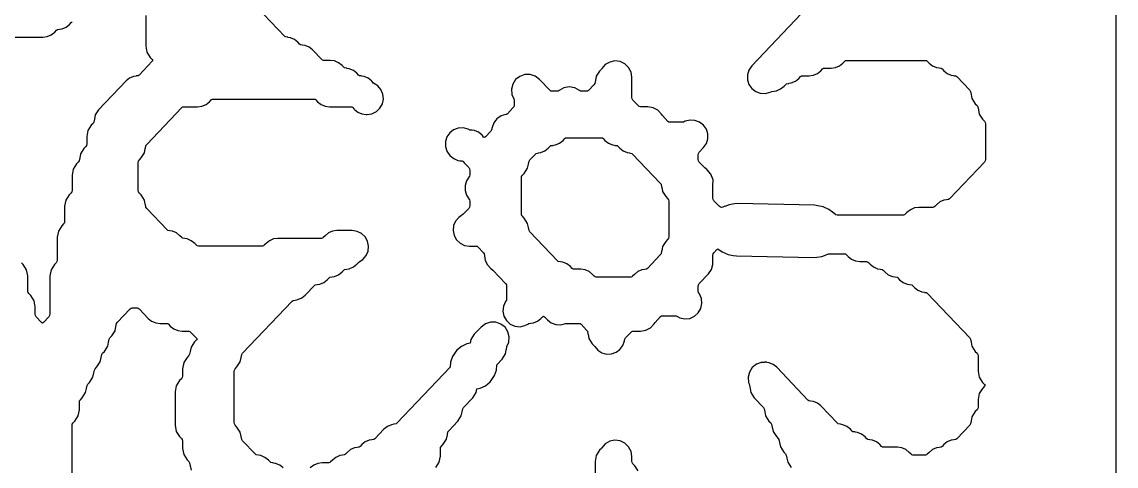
# Model space of a CAD drawing. Header units: millimetres. Extents: x 10 to 410, y 18 to 283.
# Drawn here: x 177.76 to 211.27, y 232.57 to 246.16 of the extents above; entities that cross this region are included whole.
import ezdxf

# ---------------------------------------------------------------- set-up
doc = ezdxf.new("R2010")
doc.units = ezdxf.units.MM
doc.layers.add('CUT', color=1, linetype='Continuous')

msp = doc.modelspace()

# ---------------------------------------------------------------- linework, layer by layer
at = {"layer": 'CUT'}
for points in [[(169.134, 160), (190.134, 160), (190.134, 157), (198.134, 157), (198.134, 160), (211.2679, 160), (211.2679, 280), (198.134, 280), (198.134, 283), (190.134, 283), (190.134, 280), (169.134, 280), (169.134, 283), (161.134, 283), (161.134, 280), (148, 280), (148, 160), (161.134, 160), (161.134, 157), (169.134, 157)], [(196.0666, 242.2946), (196.1716, 242.2106), (196.2953, 242.1576), (196.3731, 242.1471), (196.3727, 242.1441), (196.4381, 242.1352), (196.4632, 242.1151), (197.3094, 241.2269), (197.3337, 241.189), (197.3513, 241.0978), (197.3533, 241.0982), (197.3781, 240.9699), (197.4803, 240.8108), (197.5349, 240.7534), (197.5593, 240.7154), (197.5679, 240.6711), (197.5679, 239.5826), (197.5593, 239.5383), (197.5349, 239.5003), (197.4803, 239.4429), (197.3781, 239.2838), (197.3533, 239.1555), (197.3513, 239.1559), (197.3337, 239.0647), (197.3094, 239.0268), (196.9144, 238.6122), (196.8893, 238.5921), (196.8238, 238.5832), (196.8243, 238.5802), (196.7465, 238.5696), (196.6228, 238.5167), (196.5178, 238.4326), (196.4632, 238.3754), (196.4381, 238.3553), (196.4062, 238.351), (195.3458, 238.351), (195.3139, 238.3553), (195.2887, 238.3754), (195.2342, 238.4326), (195.1292, 238.5167), (195.0055, 238.5696), (194.8722, 238.5877), (194.6691, 238.5877), (194.6371, 238.5921), (194.612, 238.6122), (194.5575, 238.6694), (194.4524, 238.7534), (194.3288, 238.8064), (194.251, 238.817), (194.2514, 238.82), (194.186, 238.8289), (194.1608, 238.849), (193.3147, 239.7371), (193.2903, 239.7751), (193.2727, 239.8662), (193.2707, 239.8659), (193.246, 239.9941), (193.1438, 240.1533), (193.0891, 240.2107), (193.0647, 240.2487), (193.0562, 240.293), (193.0562, 241.3815), (193.0647, 241.4258), (193.0891, 241.4637), (193.1438, 241.5211), (193.246, 241.6803), (193.2707, 241.8086), (193.2727, 241.8082), (193.2903, 241.8993), (193.3147, 241.9373), (193.4841, 242.1151), (193.5092, 242.1352), (193.5746, 242.1441), (193.5742, 242.1471), (193.652, 242.1576), (193.7757, 242.2106), (193.8807, 242.2946), (193.9352, 242.3519), (193.9604, 242.372), (194.0258, 242.3809), (194.0254, 242.3839), (194.1032, 242.3944), (194.2268, 242.4474), (194.3319, 242.5314), (194.3864, 242.5886), (194.4115, 242.6088), (194.4435, 242.6131), (195.5038, 242.6131), (195.5358, 242.6088), (195.5609, 242.5886), (195.6154, 242.5314), (195.7205, 242.4474), (195.8441, 242.3944), (195.9219, 242.3839), (195.9215, 242.3809), (195.9869, 242.372), (196.0121, 242.3519)]]:
    msp.add_lwpolyline(points, close=True, dxfattribs=at)
for points in [[(185.7597, 232.513), (185.6547, 232.597), (185.531, 232.65), (185.4532, 232.6605), (185.4536, 232.6635), (185.3882, 232.6724), (185.363, 232.6925), (185.3085, 232.7497), (185.2035, 232.8338), (185.0798, 232.8868), (185.002, 232.8973), (185.0025, 232.9003), (184.937, 232.9092), (184.9119, 232.9293), (184.5169, 233.3439), (184.4926, 233.3818), (184.475, 233.473), (184.473, 233.4726), (184.4482, 233.6009), (184.346, 233.7601), (184.2913, 233.8175), (184.267, 233.8554), (184.2584, 233.8997), (184.2584, 235.4618), (184.267, 235.5061), (184.2913, 235.5441), (184.346, 235.6015), (184.4482, 235.7606), (184.473, 235.8889), (184.475, 235.8885), (184.4926, 235.9797), (184.5169, 236.0176), (186.0398, 237.6161), (186.065, 237.6363), (186.1304, 237.6451), (186.13, 237.6481), (186.2078, 237.6587), (186.3314, 237.7117), (186.4365, 237.7957), (186.7165, 238.0897), (186.7417, 238.1098), (186.8071, 238.1187), (186.8067, 238.1217), (186.8845, 238.1323), (187.0082, 238.1852), (187.1132, 238.2693), (187.1677, 238.3265), (187.1929, 238.3466), (187.2583, 238.3555), (187.2579, 238.3585), (187.3357, 238.369), (187.4593, 238.422), (187.5644, 238.5061), (187.6189, 238.5633), (187.644, 238.5834), (187.7095, 238.5923), (187.709, 238.5953), (187.7868, 238.6058), (187.9105, 238.6588), (188.0155, 238.7429), (188.0701, 238.8001), (188.1174, 238.838), (188.2044, 238.8921), (188.3031, 239.007), (188.3629, 239.1462), (188.3783, 239.2968), (188.3479, 239.4452), (188.2744, 239.5776), (188.1646, 239.682), (188.0286, 239.7487), (187.8789, 239.7717), (187.4053, 239.7717), (187.272, 239.7536), (187.1483, 239.7006), (187.0432, 239.6166), (186.9887, 239.5593), (186.9636, 239.5392), (186.9317, 239.5349), (185.6006, 239.5349), (185.4673, 239.5168), (185.3436, 239.4638), (185.2386, 239.3798), (185.1841, 239.3226), (185.1589, 239.3024), (185.127, 239.2981), (183.1643, 239.2981), (183.1324, 239.3024), (183.1072, 239.3226), (183.0527, 239.3798), (182.9477, 239.4638), (182.824, 239.5168), (182.7462, 239.5273), (182.7466, 239.5303), (182.6812, 239.5392), (182.656, 239.5593), (182.6015, 239.6166), (182.4965, 239.7006), (182.3728, 239.7536), (182.295, 239.7641), (182.2954, 239.7671), (182.23, 239.776), (182.2049, 239.7961), (181.5843, 240.4475), (181.56, 240.4854), (181.5424, 240.5766), (181.5404, 240.5762), (181.5157, 240.7045), (181.4134, 240.8637), (181.3588, 240.9211), (181.3344, 240.959), (181.3259, 241.0033), (181.3259, 241.855), (181.3344, 241.8993), (181.3588, 241.9373), (181.4134, 241.9947), (181.5157, 242.1538), (181.5404, 242.2821), (181.5424, 242.2817), (181.56, 242.3729), (181.5843, 242.4109), (182.656, 243.5358), (182.6812, 243.5559), (182.7131, 243.5603), (183.1419, 243.5603), (183.2752, 243.5784), (183.3988, 243.6313), (183.5039, 243.7154), (183.5584, 243.7726), (183.5835, 243.7927), (183.6155, 243.797), (186.7061, 243.797), (186.738, 243.7927), (186.7632, 243.7726), (186.8177, 243.7154), (186.9227, 243.6313), (187.0464, 243.5784), (187.1797, 243.5603), (187.8639, 243.5603), (187.8801, 243.55), (187.8965, 243.543), (187.9301, 243.4949), (187.9456, 243.4786), (188.0506, 243.3945), (188.1743, 243.3416), (188.3076, 243.3235), (188.3301, 243.3235), (188.4798, 243.3464), (188.6158, 243.4131), (188.7255, 243.5175), (188.799, 243.6499), (188.8295, 243.7983), (188.8141, 243.949), (188.7543, 244.0881), (188.6556, 244.203), (188.527, 244.2831), (188.5158, 244.2879), (188.4822, 244.336), (188.4667, 244.3523), (188.3617, 244.4363), (188.238, 244.4893), (188.1602, 244.4999), (188.1606, 244.5029), (188.1443, 244.5051), (188.1253, 244.5046), (188.1047, 244.5074), (188.1006, 244.5074), (188.0701, 244.5319), (188.0155, 244.5891), (187.9105, 244.6731), (187.7868, 244.7261), (187.709, 244.7366), (187.7095, 244.7396), (187.644, 244.7485), (187.6189, 244.7686), (187.5644, 244.8259), (187.4593, 244.9099), (187.3357, 244.9629), (187.2024, 244.981), (186.9992, 244.981), (186.9673, 244.9853), (186.9421, 245.0054), (186.662, 245.2994), (186.557, 245.3835), (186.4333, 245.4364), (186.3555, 245.447), (186.356, 245.45), (186.2905, 245.4589), (186.2654, 245.479), (186.2109, 245.5362), (186.1058, 245.6203), (185.9822, 245.6732), (185.9044, 245.6838), (185.9048, 245.6868), (185.8394, 245.6957), (185.8142, 245.7158), (184.7425, 246.8407)], [(181.5514, 246.354), (181.5514, 245.4178), (181.5872, 245.2321), (181.6894, 245.0729), (181.7507, 245.0086), (181.77, 244.981), (181.7507, 244.9534), (181.3492, 244.5319), (181.324, 244.5117), (181.2586, 244.5029), (181.259, 244.4999), (181.1812, 244.4893), (181.0575, 244.4363), (180.9525, 244.3523), (180.1103, 243.4683), (180.0081, 243.3092), (179.9834, 243.1809), (179.9814, 243.1813), (179.9638, 243.0901), (179.9394, 243.0521), (179.8848, 242.9947), (179.7825, 242.8356), (179.7468, 242.6498), (179.7468, 242.424), (179.7382, 242.3797), (179.7139, 242.3418), (179.6592, 242.2844), (179.557, 242.1252), (179.5322, 241.9969), (179.5302, 241.9973), (179.5126, 241.9062), (179.4883, 241.8682), (179.4336, 241.8108), (179.3314, 241.6516), (179.2956, 241.4659), (179.2956, 241.0033), (179.2871, 240.959), (179.2627, 240.9211), (179.208, 240.8637), (179.1058, 240.7045), (179.07, 240.5188), (179.07, 240.0562), (179.0615, 240.0119), (179.0371, 239.9739), (178.9824, 239.9165), (178.8802, 239.7574), (178.8444, 239.5716), (178.8444, 238.8722), (178.8359, 238.8279), (178.8115, 238.79), (178.7568, 238.7326), (178.6546, 238.5734), (178.6188, 238.3877), (178.6188, 237.2147), (178.6103, 237.1704), (178.5859, 237.1325), (178.4212, 236.9596), (178.3933, 236.9384), (178.3653, 236.9596), (178.2006, 237.1325), (178.1762, 237.1704), (178.1677, 237.2147), (178.1677, 237.4405), (178.1319, 237.6263), (178.0297, 237.7854), (177.975, 237.8428), (177.9506, 237.8808), (177.9421, 237.9251), (177.9421, 238.3877), (177.9063, 238.5734), (177.8041, 238.7326), (177.7494, 238.79)], [(201.821, 246.6039), (200.1116, 244.8096), (200.0249, 244.6853), (199.9794, 244.5409), (199.9793, 244.3894), (200.0245, 244.2449), (200.1109, 244.1205), (200.2306, 244.0277), (200.3726, 243.975), (200.5239, 243.9672), (200.6705, 244.0051), (200.7273, 244.0294), (200.7933, 244.0384), (200.7929, 244.0414), (200.8707, 244.0519), (200.9943, 244.1049), (201.0994, 244.1889), (201.1539, 244.2462), (201.1791, 244.2663), (201.2445, 244.2752), (201.2441, 244.2781), (201.3218, 244.2887), (201.4455, 244.3417), (201.5506, 244.4257), (201.6051, 244.4829), (201.6302, 244.5031), (201.6621, 244.5074), (201.8653, 244.5074), (201.9986, 244.5255), (202.1223, 244.5785), (202.2273, 244.6625), (202.2818, 244.7197), (202.307, 244.7399), (202.3389, 244.7442), (202.542, 244.7442), (202.6753, 244.7623), (202.799, 244.8153), (202.9041, 244.8993), (202.9586, 244.9565), (202.9837, 244.9766), (203.0156, 244.981), (205.4295, 244.981), (205.4614, 244.9766), (205.4866, 244.9565), (205.5411, 244.8993), (205.6461, 244.8153), (205.7698, 244.7623), (205.8476, 244.7517), (205.8472, 244.7487), (205.9126, 244.7399), (205.9378, 244.7197), (205.9923, 244.6625), (206.0973, 244.5785), (206.221, 244.5255), (206.2988, 244.5149), (206.2984, 244.5119), (206.3638, 244.5031), (206.3889, 244.4829), (206.7839, 244.0684), (206.8082, 244.0304), (206.8258, 243.9393), (206.8278, 243.9396), (206.8526, 243.8114), (206.9548, 243.6522), (207.0095, 243.5948), (207.0338, 243.5568), (207.0514, 243.4657), (207.0534, 243.4661), (207.0781, 243.3378), (207.1804, 243.1786), (207.235, 243.1212), (207.2594, 243.0833), (207.2679, 243.039), (207.2679, 241.9505), (207.2594, 241.9062), (207.235, 241.8682), (206.1633, 240.7433), (206.1382, 240.7232), (206.0728, 240.7143), (206.0732, 240.7113), (205.9954, 240.7007), (205.8717, 240.6477), (205.7667, 240.5637), (205.7122, 240.5065), (205.687, 240.4864), (205.6551, 240.482), (205.2264, 240.482), (205.093, 240.4639), (204.9694, 240.4109), (204.8643, 240.3269), (204.8098, 240.2697), (204.7847, 240.2496), (204.7527, 240.2452), (202.7224, 240.2452), (202.6841, 240.2517), (202.6714, 240.2658), (202.587, 240.3402), (202.4722, 240.4206), (202.2936, 240.4991), (202.134, 240.5344), (202.0367, 240.5461), (199.6753, 240.5969), (199.5776, 240.5893), (199.4166, 240.5609), (199.2869, 240.5104), (199.2844, 240.5158), (199.2207, 240.4869), (199.1865, 240.482), (199.1807, 240.482), (199.1488, 240.4864), (199.1236, 240.5065), (198.9543, 240.6843), (198.9299, 240.7222), (198.9214, 240.7665), (198.9214, 241.1447), (198.9221, 241.1486), (198.9238, 241.3287), (198.8615, 241.4977), (198.7435, 241.6336), (198.6725, 241.6904), (198.5031, 241.8682), (198.4787, 241.9062), (198.4702, 241.9505), (198.4702, 242.0918), (198.4787, 242.1361), (198.5031, 242.1741), (198.6335, 242.3109), (198.7202, 242.4352), (198.7656, 242.5796), (198.7658, 242.7311), (198.7206, 242.8756), (198.6342, 243), (198.5145, 243.0928), (198.3725, 243.1455), (198.2212, 243.1533), (198.0746, 243.1154), (198.0178, 243.0911), (197.9852, 243.0867), (197.6016, 243.0867), (197.5697, 243.091), (197.5446, 243.1111), (197.3752, 243.2889), (197.3485, 243.3304), (197.237, 243.4532), (197.0914, 243.5327), (196.9278, 243.5603), (196.6993, 243.5603), (196.6674, 243.5646), (196.6422, 243.5847), (196.4729, 243.7625), (196.4485, 243.8005), (196.4399, 243.8448), (196.4399, 244.4621), (196.4143, 244.62), (196.3402, 244.7618), (196.2251, 244.8728), (196.0807, 244.9419), (195.922, 244.9618), (195.7651, 244.9305), (195.6261, 244.8513), (195.5192, 244.7323), (195.5047, 244.7096), (195.45, 244.6522), (195.3478, 244.4931), (195.3231, 244.3648), (195.3211, 244.3652), (195.3035, 244.274), (195.2791, 244.2361), (195.1097, 244.0583), (195.0846, 244.0382), (195.0527, 244.0338), (194.8946, 244.0338), (194.8627, 244.0382), (194.8348, 244.0605), (194.688, 244.1419), (194.5225, 244.17), (194.357, 244.1419), (194.2102, 244.0605), (194.1823, 244.0382), (194.1503, 244.0338), (193.9923, 244.0338), (193.9604, 244.0382), (193.9352, 244.0583), (193.6119, 244.3977), (193.4815, 244.4959), (193.3264, 244.5469), (193.1632, 244.5453), (193.0092, 244.4911), (192.8809, 244.3903), (192.7919, 244.2535), (192.7516, 244.0953), (192.7645, 243.9325), (192.8202, 243.8034), (192.8306, 243.7493), (192.8306, 243.608), (192.8221, 243.5637), (192.7977, 243.5257), (192.6283, 243.3479), (192.6032, 243.3278), (192.5827, 243.325), (192.4341, 243.2806), (192.3063, 243.1928), (192.2116, 243.07), (192.159, 242.9241), (192.1453, 242.8533), (192.1209, 242.8153), (191.9563, 242.6425), (191.9271, 242.6204), (191.9002, 242.6294), (191.866, 242.6785), (191.8505, 242.6948), (191.7454, 242.7788), (191.6218, 242.8318), (191.544, 242.8424), (191.5444, 242.8453), (191.528, 242.8476), (191.509, 242.8471), (191.4885, 242.8499), (191.4809, 242.8499), (191.4648, 242.8601), (191.4216, 242.8786), (191.2749, 242.9165), (191.1237, 242.9087), (190.9817, 242.856), (190.862, 242.7632), (190.7756, 242.6389), (190.7303, 242.4943), (190.7305, 242.3428), (190.776, 242.1984), (190.8626, 242.0742), (190.8782, 242.0579), (190.9832, 241.9738), (191.1069, 241.9208), (191.1847, 241.9103), (191.1843, 241.9073), (191.2006, 241.9051), (191.2196, 241.9055), (191.2402, 241.9027), (191.2477, 241.9027), (191.2638, 241.8925), (191.2773, 241.8868), (191.3033, 241.8484), (191.4442, 241.7005), (191.4686, 241.6625), (191.4771, 241.6182), (191.4771, 241.4769), (191.4686, 241.4326), (191.4184, 241.3545), (191.4212, 241.3527), (191.3806, 241.2945), (191.3351, 241.1498), (191.3351, 240.9982), (191.3806, 240.8535), (191.4212, 240.7953), (191.4184, 240.7935), (191.4686, 240.7154), (191.4771, 240.6711), (191.4771, 240.5297), (191.4686, 240.4854), (191.4442, 240.4475), (191.2748, 240.2697), (191.2274, 240.2318), (191.1404, 240.1776), (191.0417, 240.0628), (190.982, 239.9236), (190.9666, 239.7729), (190.997, 239.6246), (191.0705, 239.4921), (191.1803, 239.3878), (191.3162, 239.321), (191.4659, 239.2981), (191.6689, 239.2981), (191.7008, 239.2938), (191.726, 239.2736), (191.8954, 239.0959), (191.9197, 239.0579), (191.9283, 239.0136), (191.9283, 239.0027), (191.9504, 238.8556), (192.0149, 238.7214), (192.1159, 238.6122), (192.1772, 238.5633), (192.5721, 238.1487), (192.5965, 238.1108), (192.605, 238.0664), (192.605, 237.6883), (192.5965, 237.644), (192.5691, 237.6013), (192.5063, 237.4587), (192.4905, 237.3037), (192.5232, 237.1513), (192.6013, 237.0164), (192.717, 236.9121), (192.8593, 236.8485), (193.0142, 236.8317), (193.1667, 236.8635), (193.255, 236.9138), (193.283, 236.9258), (193.349, 236.9348), (193.3486, 236.9378), (193.4264, 236.9483), (193.5501, 237.0013), (193.6551, 237.0853), (193.705, 237.1376), (193.7329, 237.1588), (193.7609, 237.1376), (193.853, 237.041), (193.9727, 236.9485), (194.1145, 236.8961), (194.2656, 236.8884), (194.4095, 236.9256), (194.4435, 236.9302), (194.8271, 236.9302), (194.859, 236.9259), (194.8842, 236.9058), (195.0535, 236.728), (195.0779, 236.69), (195.0955, 236.5989), (195.0975, 236.5993), (195.1222, 236.471), (195.2244, 236.3118), (195.2791, 236.2544), (195.3004, 236.2213), (195.3981, 236.1099), (195.5242, 236.0319), (195.6675, 235.9944), (195.8156, 236.0005), (195.9554, 236.0498), (196.0746, 236.138), (196.1627, 236.2572), (196.212, 236.3969), (196.2229, 236.4532), (196.2473, 236.4912), (196.4166, 236.669), (196.4418, 236.6891), (196.4737, 236.6934), (196.7022, 236.6934), (196.8658, 236.721), (197.0114, 236.8005), (197.1229, 236.9233), (197.1496, 236.9648), (197.319, 237.1426), (197.3441, 237.1627), (197.3761, 237.167), (197.7597, 237.167), (197.7922, 237.1626), (197.8202, 237.1506), (197.9085, 237.1003), (198.061, 237.0685), (198.2159, 237.0853), (198.3582, 237.1489), (198.474, 237.2532), (198.552, 237.3881), (198.5847, 237.5404), (198.5689, 237.6955), (198.5061, 237.8381), (198.4787, 237.8808), (198.4702, 237.9251), (198.4702, 238.0664), (198.4787, 238.1108), (198.5031, 238.1487), (198.7893, 238.4491), (198.8788, 238.5792), (198.9232, 238.7307), (198.9203, 238.8245), (198.9214, 238.8245), (198.9214, 239.0136), (198.9299, 239.0579), (198.9543, 239.0959), (199.0456, 239.1917), (199.0707, 239.2115), (199.0992, 239.1971), (199.2054, 239.1228), (199.384, 239.0442), (199.5436, 239.0089), (199.6409, 238.9972), (202.0024, 238.9465), (202.1001, 238.954), (202.261, 238.9824), (202.3908, 239.0329), (202.3932, 239.0275), (202.457, 239.0564), (202.4911, 239.0613), (202.9481, 239.0613), (202.98, 239.057), (203.0052, 239.0368), (203.0597, 238.9796), (203.1647, 238.8956), (203.2884, 238.8426), (203.4217, 238.8245), (203.6248, 238.8245), (203.6568, 238.8202), (203.6819, 238.8001), (203.7364, 238.7429), (203.8415, 238.6588), (203.9651, 238.6058), (204.0429, 238.5953), (204.0425, 238.5923), (204.1079, 238.5834), (204.1331, 238.5633), (204.1876, 238.5061), (204.2926, 238.422), (204.4163, 238.369), (204.4941, 238.3585), (204.4937, 238.3555), (204.5591, 238.3466), (204.5843, 238.3265), (204.6388, 238.2693), (204.7438, 238.1852), (204.8675, 238.1323), (204.9453, 238.1217), (204.9449, 238.1187), (205.0103, 238.1098), (205.0354, 238.0897), (205.0899, 238.0325), (205.195, 237.9485), (205.3186, 237.8955), (205.3964, 237.8849), (205.396, 237.8819), (205.4614, 237.873), (205.4866, 237.8529), (206.7839, 236.4912), (206.8082, 236.4532), (206.8258, 236.3621), (206.8278, 236.3625), (206.8526, 236.2342), (206.9548, 236.075), (207.0095, 236.0176), (207.0338, 235.9797), (207.0424, 235.9354), (207.0424, 235.4728), (207.0781, 235.287), (207.1804, 235.1279), (207.2416, 235.0635), (207.2609, 235.0359), (207.2416, 235.0083), (207.1804, 234.944), (207.0781, 234.7848), (207.0424, 234.5991), (207.0424, 234.3733), (207.0338, 234.329), (207.0095, 234.291), (206.9548, 234.2336), (206.8526, 234.0745), (206.8278, 233.9462), (206.8258, 233.9466), (206.8082, 233.8554), (206.7839, 233.8175), (206.3889, 233.4029), (206.3638, 233.3828), (206.2984, 233.3739), (206.2988, 233.3709), (206.221, 233.3603), (206.0973, 233.3074), (205.9923, 233.2233), (205.9378, 233.1661), (205.9126, 233.146), (205.8472, 233.1371), (205.8476, 233.1341), (205.7698, 233.1236), (205.6461, 233.0706), (205.5411, 232.9865), (205.4866, 232.9293), (205.4614, 232.9092), (205.4295, 232.9049), (205.0459, 232.9049), (205.014, 232.9092), (204.9888, 232.9293), (204.9343, 232.9865), (204.8293, 233.0706), (204.7056, 233.1236), (204.5723, 233.1416), (204.1436, 233.1416), (204.1116, 233.146), (204.0865, 233.1661), (204.032, 233.2233), (203.9269, 233.3074), (203.8033, 233.3603), (203.7255, 233.3709), (203.7259, 233.3739), (203.6605, 233.3828), (203.6353, 233.4029), (203.5808, 233.4601), (203.4758, 233.5441), (203.3521, 233.5971), (203.2743, 233.6077), (203.2747, 233.6107), (203.2093, 233.6196), (203.1841, 233.6397), (203.1296, 233.6969), (203.0246, 233.7809), (202.9009, 233.8339), (202.8231, 233.8445), (202.8235, 233.8475), (202.7581, 233.8563), (202.733, 233.8765), (202.2273, 234.4073), (202.1223, 234.4913), (201.9986, 234.5443), (201.9208, 234.5548), (201.9212, 234.5578), (201.8558, 234.5667), (201.8306, 234.5868), (200.8738, 235.5912), (200.7688, 235.6752), (200.6451, 235.7282), (200.5673, 235.7388), (200.5677, 235.7418), (200.5647, 235.7422), (200.546, 235.7416), (200.5118, 235.7463), (200.5004, 235.7463), (200.5004, 235.7404), (200.4028, 235.7377), (200.2509, 235.6817), (200.1248, 235.5802), (200.0378, 235.4436), (199.999, 235.2865), (200.0124, 235.1251), (200.0313, 235.0815), (200.0583, 234.9414), (200.0603, 234.9418), (200.0851, 234.8135), (200.1873, 234.6543), (200.4675, 234.3601), (200.4919, 234.3222), (200.5095, 234.231), (200.5115, 234.2314), (200.5362, 234.1031), (200.6384, 233.944), (200.6931, 233.8866), (200.7175, 233.8486), (200.7351, 233.7574), (200.7371, 233.7578), (200.7618, 233.6295), (200.864, 233.4704), (200.9187, 233.413), (200.9431, 233.375), (200.9606, 233.2839), (200.9627, 233.2843), (200.9874, 233.156), (201.0896, 232.9968), (201.1443, 232.9394), (201.1687, 232.9014), (201.1862, 232.8103), (201.1883, 232.8107), (201.213, 232.6824), (201.3152, 232.5232)], [(177.254, 245.6913), (178.4046, 245.6913), (178.5379, 245.7094), (178.6616, 245.7624), (178.7666, 245.8464), (178.8211, 245.9037), (178.8463, 245.9238), (178.9117, 245.9327), (178.9113, 245.9357), (178.9891, 245.9462), (179.1127, 245.9992), (179.2178, 246.0832), (179.2723, 246.1404), (179.2975, 246.1606)], [(179.2956, 227.1852), (179.2956, 233.8043), (179.3041, 233.8486), (179.3285, 233.8866), (179.3832, 233.944), (179.4854, 234.1031), (179.5212, 234.2888), (179.5212, 234.5147), (179.5297, 234.559), (179.5541, 234.5969), (179.6088, 234.6543), (179.711, 234.8135), (179.7357, 234.9418), (179.7377, 234.9414), (179.7553, 235.0325), (179.7797, 235.0705), (179.8344, 235.1279), (179.9366, 235.287), (179.9613, 235.4153), (179.9633, 235.4149), (179.9809, 235.5061), (180.0053, 235.5441), (180.0599, 235.6015), (180.1622, 235.7606), (180.1869, 235.8889), (180.1889, 235.8885), (180.2065, 235.9797), (180.2308, 236.0176), (180.2855, 236.075), (180.3877, 236.2342), (180.4125, 236.3625), (180.4145, 236.3621), (180.4321, 236.4532), (180.4564, 236.4912), (180.5111, 236.5486), (180.6133, 236.7078), (180.638, 236.8361), (180.6401, 236.8357), (180.6576, 236.9268), (180.682, 236.9648), (181.077, 237.3793), (181.1021, 237.3995), (181.1341, 237.4038), (181.2921, 237.4038), (181.324, 237.3995), (181.3492, 237.3793), (181.6292, 237.0853), (181.7343, 237.0013), (181.858, 236.9483), (181.9913, 236.9302), (182.1944, 236.9302), (182.2263, 236.9259), (182.2515, 236.9058), (182.306, 236.8486), (182.411, 236.7645), (182.5347, 236.7115), (182.668, 236.6934), (182.8711, 236.6934), (182.9031, 236.6891), (182.9282, 236.669), (183.1042, 236.4843), (183.1235, 236.4567), (183.1042, 236.4291), (183.0429, 236.3647), (182.9407, 236.2056), (182.916, 236.0773), (182.914, 236.0777), (182.8964, 235.9865), (182.872, 235.9485), (182.8173, 235.8911), (182.7151, 235.732), (182.6794, 235.5463), (182.6794, 235.3204), (182.6708, 235.2761), (182.6464, 235.2382), (182.5918, 235.1808), (182.4895, 235.0216), (182.4538, 234.8359), (182.4538, 233.8153), (182.4895, 233.6295), (182.5918, 233.4704), (182.6464, 233.413), (182.6708, 233.375), (182.6794, 233.3307), (182.6794, 233.1049), (182.7151, 232.9192), (182.8173, 232.76), (182.872, 232.7026), (182.8964, 232.6647), (182.914, 232.5735), (182.916, 232.5739), (182.9407, 232.4456)], [(190.4368, 232.5232), (190.539, 232.6824), (190.5748, 232.8681), (190.5748, 233.0939), (190.5833, 233.1382), (190.6077, 233.1762), (190.6624, 233.2336), (190.7646, 233.3927), (190.7893, 233.521), (190.7913, 233.5206), (190.8089, 233.6118), (190.8333, 233.6498), (191.1135, 233.944), (191.2157, 234.1031), (191.2405, 234.2314), (191.2425, 234.231), (191.2601, 234.3222), (191.2844, 234.3601), (191.5647, 234.6543), (191.6669, 234.8135), (191.6884, 234.9253), (191.7969, 234.9465), (191.961, 235.0267), (192.0989, 235.1467), (192.1301, 235.1821), (192.2322, 235.3337), (192.2915, 235.5065), (192.3025, 235.6655), (192.467, 235.8382), (192.5692, 235.9974), (192.594, 236.1257), (192.596, 236.1253), (192.6154, 236.2262), (192.6711, 236.3554), (192.684, 236.5181), (192.6438, 236.6763), (192.5548, 236.8131), (192.4264, 236.914), (192.2724, 236.9681), (192.1092, 236.9698), (191.9541, 236.9188), (191.8238, 236.8205), (191.6151, 236.6015), (191.5129, 236.4423), (191.4913, 236.3304), (191.3828, 236.3092), (191.2186, 236.2289), (191.0808, 236.1089), (191.0495, 236.0735), (190.9475, 235.9219), (190.8881, 235.7491), (190.8772, 235.5902), (189.2446, 233.8765), (189.2194, 233.8563), (189.154, 233.8475), (189.1544, 233.8445), (189.0766, 233.8339), (188.953, 233.7809), (188.8479, 233.6969), (188.5678, 233.4029), (188.5427, 233.3828), (188.4773, 233.3739), (188.4777, 233.3709), (188.3999, 233.3603), (188.2762, 233.3074), (188.1712, 233.2233), (188.1167, 233.1661), (188.0915, 233.146), (188.0261, 233.1371), (188.0265, 233.1341), (187.9487, 233.1236), (187.825, 233.0706), (187.72, 232.9865), (187.6655, 232.9293), (187.6403, 232.9092), (187.5749, 232.9003), (187.5753, 232.8973), (187.4975, 232.8868), (187.3739, 232.8338), (187.2688, 232.7497), (187.2143, 232.6925), (187.1892, 232.6724), (187.1572, 232.6681), (186.9541, 232.6681), (186.8208, 232.65), (186.6971, 232.597), (186.5921, 232.513)], [(196.6297, 232.417), (196.5275, 232.5761), (196.4729, 232.6335), (196.4485, 232.6715), (196.4399, 232.7158), (196.4399, 232.8595), (196.4143, 233.0175), (196.3402, 233.1592), (196.2251, 233.2703), (196.0807, 233.3393), (195.922, 233.3592), (195.7651, 233.328), (195.6261, 233.2488), (195.5192, 233.1297), (195.5047, 233.1071), (195.45, 233.0497), (195.3478, 232.8905), (195.312, 232.7048), (195.312, 232.0054)]]:
    msp.add_lwpolyline(points, dxfattribs=at)

doc.saveas('drawing.dxf')
